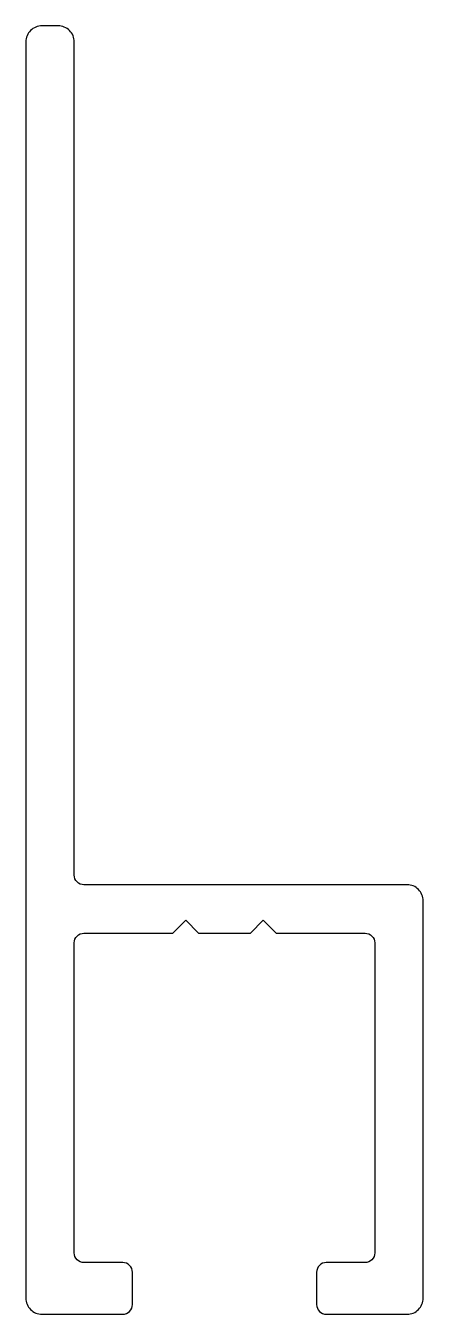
# Model space of a CAD drawing. Extents: x 182.9 to 195.2, y 206.9 to 246.8.
import ezdxf

# ---------------------------------------------------------------- set-up
doc = ezdxf.new("R2010")
doc.units = 0
doc.layers.get('0').update_dxf_attribs({"linetype": 'CONTINUOUS'})

msp = doc.modelspace()

# ---------------------------------------------------------------- linework, layer by layer
msp.add_lwpolyline([(187.883, 219.089), (188.283, 218.689), (189.883, 218.689), (190.283, 219.089), (190.683, 218.689), (193.433, 218.689, -0.414214), (193.733, 218.389), (193.733, 208.789, -0.414214), (193.433, 208.489), (192.233, 208.489, 0.414214), (191.933, 208.189), (191.933, 207.189, 0.414214), (192.233, 206.889), (194.733, 206.889, 0.414214), (195.233, 207.389), (195.233, 219.689, 0.414214), (194.733, 220.189), (184.733, 220.189, -0.414214), (184.433, 220.489), (184.433, 246.289, 0.414214), (183.933, 246.789), (183.433, 246.789, 0.414214), (182.933, 246.289), (182.933, 207.389, 0.414214), (183.433, 206.889), (185.933, 206.889, 0.414214), (186.233, 207.189), (186.233, 208.189, 0.414214), (185.933, 208.489), (184.733, 208.489, -0.414214), (184.433, 208.789), (184.433, 218.389, -0.414214), (184.733, 218.689), (187.483, 218.689)], format="xyb", close=True)

doc.saveas('drawing.dxf')
